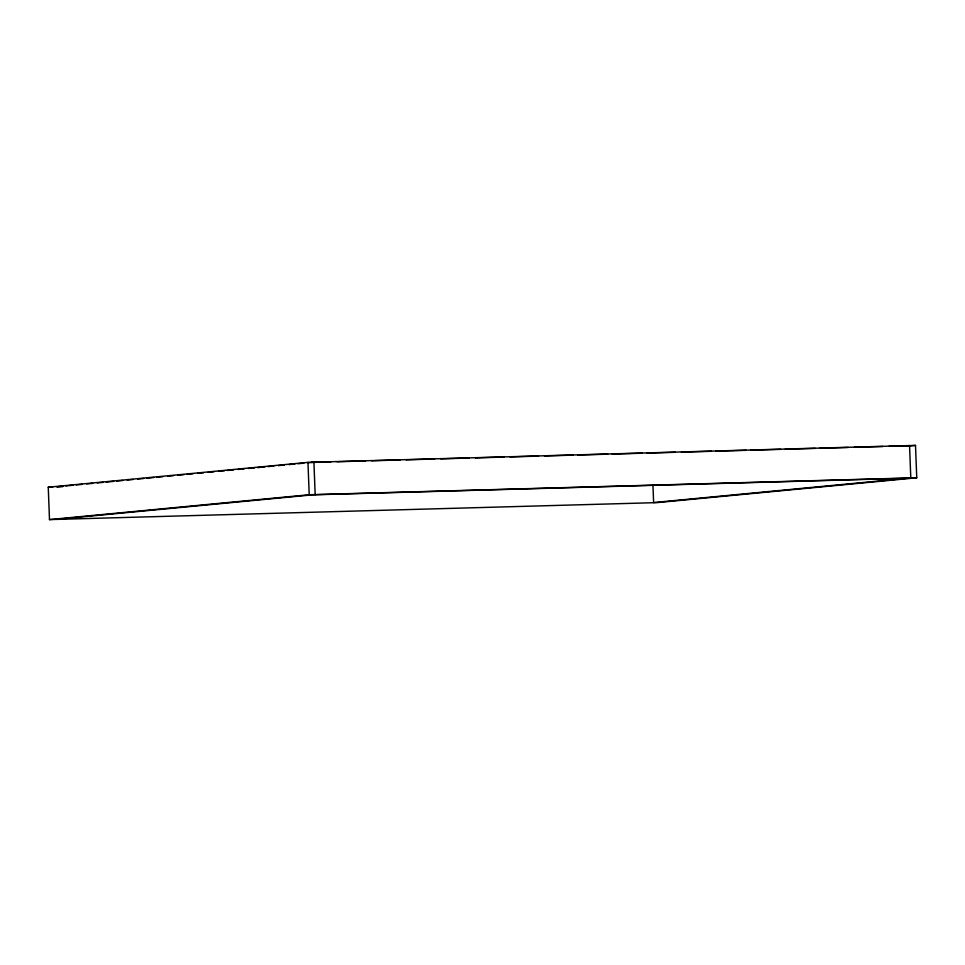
<?xml version="1.0" encoding="UTF-8"?>
<svg xmlns="http://www.w3.org/2000/svg" width="965" height="965" viewBox="0 0 965 965"><rect width="100%" height="100%" fill="white"/><g stroke="black" fill="none" stroke-linecap="round" stroke-linejoin="round"><path stroke-width="1.45" d="M48.25 487.216L307.968 462.38L915.508 445.408L916.75 477.784L657.032 502.62L49.492 519.592L48.25 487.216L52.713 487.084M62.749 486.227L56.754 486.806L62.773 486.637M65.741 485.95L73.231 485.226M76.223 484.937L82.218 484.37M86.705 483.935L92.7 483.369M97.188 482.934L103.183 482.367M106.174 482.078L113.665 481.366M116.669 481.077L122.652 480.498M127.151 480.075L133.134 479.496M137.633 479.074L143.628 478.495M146.62 478.206L154.111 477.494M157.102 477.205L163.097 476.638M167.584 476.203L173.579 475.636M178.079 475.202L184.062 474.635M187.065 474.346L193.048 473.767M197.548 473.345L203.531 472.766M208.03 472.343L214.025 471.764M218.512 471.33L224.507 470.763M227.499 470.474L233.494 469.907M237.981 469.473L243.976 468.906M248.475 468.471L254.458 467.892M257.462 467.615L264.941 466.891M267.944 466.614L273.927 466.035M278.427 465.6L284.422 465.034M288.909 464.599L294.904 464.032M297.896 463.743L303.891 463.176M308.378 462.742L313.927 462.211L315.169 494.587M49.492 519.592L309.21 494.756L916.75 477.784M57.996 519.182L312.624 494.828L908.246 478.194L653.619 502.548L652.943 484.888M902.516 446.252L909.549 445.577L910.791 477.952M906.545 446.264L915.508 445.408M311.381 462.452L330.935 461.909M336.942 461.74L365.53 460.944M371.537 460.775L400.125 459.979M406.132 459.81L434.708 459.014M440.728 458.845L469.304 458.037M475.323 457.88L503.899 457.072M509.918 456.903L538.494 456.107M544.513 455.938L573.089 455.142M577.601 455.022L607.685 454.177M612.196 454.057L642.28 453.212M646.791 453.08L675.367 452.283M681.387 452.115L711.47 451.282M715.982 451.15L746.066 450.317M750.577 450.185L780.661 449.34M785.172 449.22L815.256 448.375M819.768 448.255L848.344 447.458M854.363 447.29L882.939 446.493M888.958 446.325L907.004 445.818M307.968 462.38L309.21 494.756"/></g></svg>
